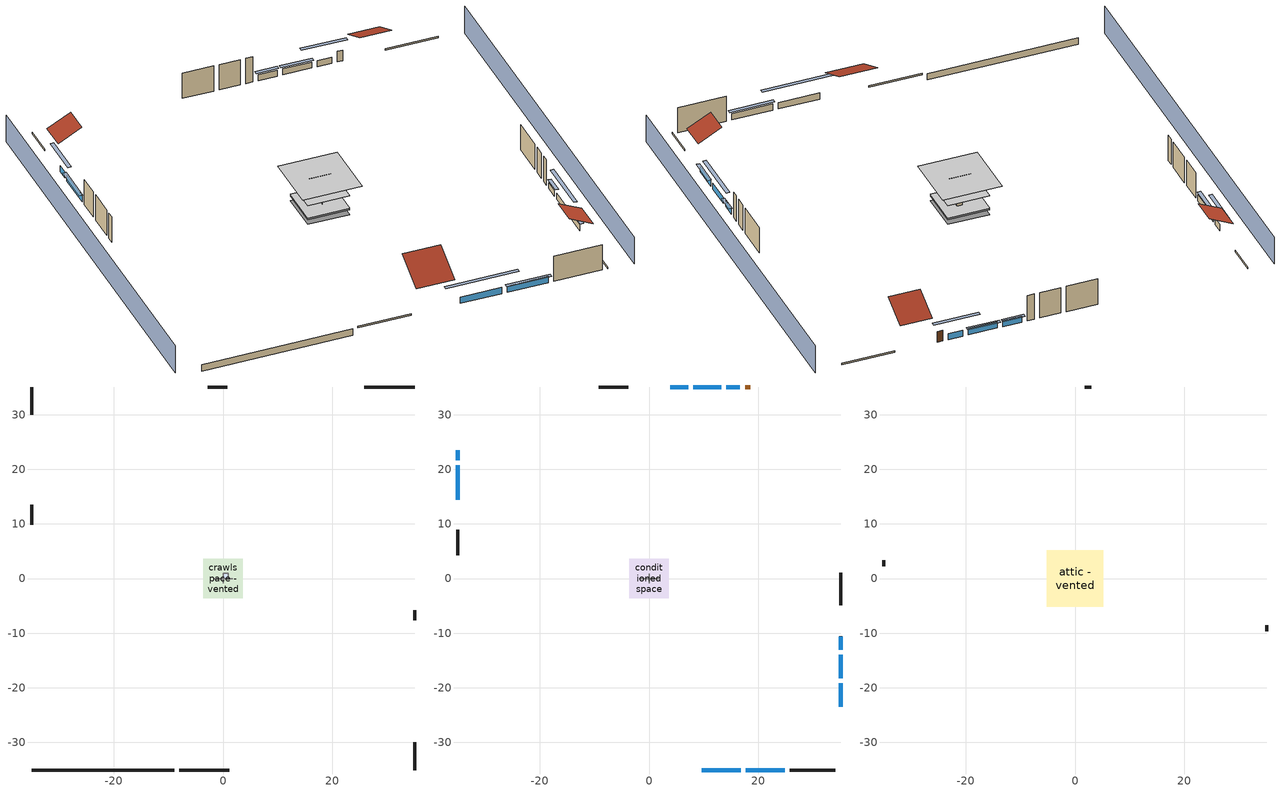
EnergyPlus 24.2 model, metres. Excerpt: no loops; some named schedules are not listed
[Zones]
crawlspace - vented
 floor foundation (Slab2 construction): -3.61,-3.61 -3.61,3.61 3.61,3.61 3.61,-3.61 z-0.91
 wall outside (RimJoist1 construction): -8.04,-35.06 1.14,-35.06 z0.3:0.61
 wall outside (RimJoist2 construction): -35.06,35.06 -35.06,29.97 z0.3:0.61
 wall outside (RimJoist3 construction): 35.06,35.06 25.88,35.06 z0.3:0.61
 wall outside (RimJoist4 construction): 35.06,-35.06 35.06,-29.97 z0.3:0.61
 wall foundation (FoundationWall1 construction): -35.06,-35.06 -8.97,-35.06 z-0.91:0.3
furnace airloop ret air zone
 floor adiabatic (AdiabaticConst): 0,0 0,1 1,1 1,0 z0
 wall adiabatic (AdiabaticConst): 0,1 0,0 1,0 1,1 0,1 z0:1
 ceiling adiabatic (AdiabaticConst): 1,0 1,1 0,1 0,0 z1
garage
 floor foundation (Slab1 construction): -3.66,-3.66 -3.66,3.66 3.66,3.66 3.66,-3.66 z0
 wall outside (Wall1 construction): -35.06,13.5 -35.06,9.84 z0.3:5.18
 wall outside (Wall12 construction): 35.06,-7.64 35.06,-5.81 z0.3:5.18
 wall outside (Wall2 construction): 0.82,35.06 -2.83,35.06 z0.3:5.18
 wall to conditioned space (Wall5 construction Reversed): -1.83,0 1.83,0 z0.3:5.18
 wall to conditioned space (Wall6 construction Reversed): 0,-0.91 0,0.91 z0.3:5.18
conditioned space
 floor to crawlspace - vented (Floor1 construction): -3.61,-3.61 -3.61,3.61 3.61,3.61 3.61,-3.61 z0.3
 floor to garage (Floor3 construction): -3.66,-3.66 -3.66,3.66 3.66,3.66 3.66,-3.66 z0.3
 floor adiabatic (AdiabaticFloorConstruction): -3.61,-3.61 -3.61,3.61 3.61,3.61 3.61,-3.61 z2.74
 wall outside (AdiabaticWallConstruction 1): 18.49,35.06 17.58,35.06 z0.3:2.34
 wall outside (AdiabaticWallConstruction): 9.63,-35.06 16.78,-35.06 / 17.71,-35.06 24.86,-35.06 z0.3:1.52; 35.06,-23.5 35.06,-19.21 / 13.19,35.06 8.12,35.06 / 35.06,-18.28 35.06,-13.99 z0.3:1.43; -35.06,23.5 -35.06,21.68 / -35.06,20.75 -35.06,14.43 z0.3:1.49; 16.65,35.06 14.12,35.06 / 7.19,35.06 3.91,35.06 / 35.06,-13.06 35.06,-10.62 z0.3:1.4
 wall outside (Wall3 construction): 25.79,-35.06 34.13,-35.06 z0.3:5.18
 wall outside (Wall4 construction): -35.06,8.91 -35.06,4.28 z0.3:5.18
 wall outside (Wall7 construction): -3.76,35.06 -9.16,35.06 z0.3:5.18
 wall outside (Wall8 construction): 35.06,-4.88 35.06,1.04 z0.3:5.18
 window (WindowConstruction): 9.63,-35.06 16.78,-35.06 z0.3:1.52
 window (WindowConstruction 9): 35.06,-23.5 35.06,-19.21 z0.3:1.43
 window (WindowConstruction 1): 17.71,-35.06 24.86,-35.06 z0.3:1.52
 window (WindowConstruction 2): -35.06,23.5 -35.06,21.68 z0.3:1.49
 window (WindowConstruction 3): -35.06,20.75 -35.06,14.43 z0.3:1.49
 window (WindowConstruction 4): 16.65,35.06 14.12,35.06 z0.3:1.4
 window (WindowConstruction 5): 13.19,35.06 8.12,35.06 z0.3:1.43
 window (WindowConstruction 6): 7.19,35.06 3.92,35.06 z0.3:1.4
 window (WindowConstruction 7): 35.06,-18.28 35.06,-13.99 z0.3:1.43
 window (WindowConstruction 8): 35.06,-13.06 35.06,-10.62 z0.3:1.4
 door (Door): 18.49,35.06 17.58,35.06 z0.3:2.34
 ceiling adiabatic (AdiabaticFloorConstruction): 3.61,-3.61 3.61,3.61 -3.61,3.61 -3.61,-3.61 z2.74
attic - vented
 floor to conditioned space (Floor2 construction Reversed): -5.14,-5.14 -5.14,5.14 5.14,5.14 5.14,-5.14 z5.18
 wall outside (Wall10 construction): 35.06,-9.69 35.06,-8.57 z0.3:5.18
 wall outside (Wall11 construction): 2.99,35.06 1.75,35.06 z0.3:5.18
 wall outside (Wall9 construction): -35.06,3.35 -35.06,2.22 z0.3:5.18
 roof outside (Roof1 construction): 8.71,-35.06,5.18 8.71,-29.12,8.15 2.07,-29.12,8.15 2.07,-35.06,5.18
 roof outside (Roof2 construction): -35.06,24.43,5.18 -30.93,24.43,7.24 -30.93,29.04,7.24 -35.06,29.04,5.18
 roof outside (Roof3 construction): 35.06,-24.43,5.18 30.93,-24.43,7.24 30.93,-29.04,7.24 35.06,-29.04,5.18
 roof outside (Roof4 construction): 19.42,35.06,5.18 19.42,30.11,7.66 24.95,30.11,7.66 24.95,35.06,5.18
shading: -39.63,35.06 -39.63,-35.06 / 39.63,-35.06 39.63,35.06 z0:5.18; 19.52,-35.06 6.89,-35.06 6.89,-35.67 19.52,-35.67 z4.27; 35.06,-18.9 35.06,-23.8 35.67,-23.8 35.67,-18.9 z1.74; 25.16,-35.06 17.41,-35.06 17.41,-35.67 25.16,-35.67 z1.83; -35.06,18.93 -35.06,26.24 -35.67,26.24 -35.67,18.93 z4.24; -35.06,14.12 -35.06,21.05 -35.67,21.05 -35.67,14.12 z1.8; 11.37,35.06 19.39,35.06 19.39,35.67 11.37,35.67 z4.15; 7.82,35.06 13.49,35.06 13.49,35.67 7.82,35.67 z1.74; 3.61,35.06 7.5,35.06 7.5,35.67 3.61,35.67 z1.71; 35.06,-11.24 35.06,-21.02 35.67,-21.02 35.67,-11.24 z4.18; 35.06,-10.31 35.06,-13.36 35.67,-13.36 35.67,-10.31 z1.71
[Building]
Building 1: Terrain=Suburbs
[Site:Location]
Portland Intl Arpt_OR: Latitude {deg}=45.59; Longitude {deg}=-122.6; Time Zone {hr}=-8; Elevation {m}=33; Keep Site Location Information=Yes
[Site:GroundTemperature:Shallow]
10.2558, 8.96328, 8.85977, 9.47314, 11.9355, 14.3863, 16.5111, 17.8571, 17.9714, 16.8767, 14.8061, 12.4304
[Site:WaterMainsTemperature]
Calculation Method=Schedule; Temperature Schedule=mains temperature schedule
[Material] Roughness=Rough; Thermal Absorptance=0.9
Name | Thickness {m} | Conductivity {W/m-K} | Density {kg/m3} | Specific Heat {J/kg-K} | Solar Absorptance | Visible Absorptance
asphalt or fiberglass shingles | 0.00635 | 0.162714 | 1121.4 | 1465.45 | 0.85 | 0.85
ceiling stud and cavity | 0.0889 | 1.05181 | 20.9862 | 1087.66 | 0.7 | 0.7
concrete 4.0 in. | 0.1016 | 1.803125 | 2242.8 | 837.4 | 0.7 | 0.7
concrete 8.0 in. | 0.2032 | 1.803125 | 2242.8 | 837.4 | 0.7 | 0.7
door material | 0.04445 | 0.0612267 | 512.64 | 1214.23 | 0.7 | 0.7
floor covering | 0.0127 | 0.0433444 | 54.468 | 1339.84 | 0.6 | 0.6
floor rigid ins; wall rigid ins | 0.512978 | 0.029427 | 32.04 | 1214.23 | 0.7 | 0.7
floor stud and cavity | 0.1397 | 0.923637 | 92.3553 | 1139.71 | 0.7 | 0.7
floor stud and cavity 1 | 0.1397 | 1.75129 | 37.0049 | 1207.88 | 0.7 | 0.7
furniture material conditioned space 1; furniture material garage 1 | 0.1524 | 0.115458 | 640.8 | 1214.23 | 0.6 | 0.6
gypsum board | 0.0127 | 0.160291 | 801 | 837.4 | 0.6 | 0.6
gypsum board 1 | 0.00254 | 0.160291 | 801 | 837.4 | 0.6 | 0.6
osb sheathing 0.5 in. | 0.0127 | 0.115458 | 512.64 | 1214.23 | 0.6 | 0.6
osb sheathing 0.5 in. 1; osb sheathing 0.5 in. 2; osb sheathing 0.5 in. 3 | 0.0127 | 0.115458 | 512.64 | 1214.23 | 0.7 | 0.7
osb sheathing 0.75 in. | 0.01905 | 0.115458 | 512.64 | 1214.23 | 0.7 | 0.7
rim joist stud and cavity | 0.0508 | 0.178688 | 50.32683 | 1063.81 | 0.6 | 0.6
roof rigid ins | 0.00281632 | 0.029427 | 32.04 | 1214.23 | 0.7 | 0.7
soil 0.5 in. | 0.0127 | 1.3848 | 1842.3 | 418.7 | 0.7 | 0.7
wall stud and cavity | 0.1397 | 0.727959 | 139.0536 | 1170.24 | 0.6 | 0.6
wall stud and cavity 1 | 0.1397 | 0.550994 | 139.0536 | 1170.24 | 0.7 | 0.7
wall stud and cavity 2 | 0.1397 | 0.335416 | 139.0536 | 1170.24 | 0.7 | 0.7
wall stud and cavity 3 | 0.0889 | 0.380278 | 52.3479 | 1209.89 | 0.7 | 0.7
wall stud and cavity 4 | 0.0889 | 0.391764 | 83.0341 | 1211.67 | 0.7 | 0.7
wood siding | 0.0254 | 0.102417 | 544.68 | 1172.36 | 0.85 | 0.85
wood siding 1; wood siding 2 | 0.0254 | 0.102417 | 544.68 | 1172.36 | 0.7 | 0.7
[Material:NoMass]
Adiabatic: Roughness=Rough; Thermal Resistance {m2-K/W}=176.1; Thermal Absorptance=0.9; Solar Absorptance=0.7; Visible Absorptance=0.7
[WindowMaterial:SimpleGlazingSystem]
WindowMaterial: U-Factor {W/m2-K}=4.76952; Solar Heat Gain Coefficient=0.63
[Construction]
AdiabaticConst: Adiabatic
AdiabaticFloorConstruction: floor stud and cavity 1, floor rigid ins, osb sheathing 0.75 in., floor covering
AdiabaticWallConstruction: wood siding 1, wall rigid ins, wall stud and cavity 3, gypsum board
AdiabaticWallConstruction 1: wood siding 2, wall rigid ins, wall stud and cavity 3, gypsum board
Door: door material
Floor1 construction; Floor3 construction: floor stud and cavity, osb sheathing 0.75 in., floor covering
Floor2 construction Reversed: gypsum board 1, ceiling stud and cavity
FoundationWall1 construction: concrete 8.0 in.
furniture construction conditioned space 1: furniture material conditioned space 1
furniture construction garage 1: furniture material garage 1
PartitionWallConstruction: gypsum board, wall stud and cavity 4, gypsum board
RimJoist1 construction; RimJoist2 construction; RimJoist3 construction; RimJoist4 construction: wood siding, rim joist stud and cavity
Roof1 construction; Roof2 construction; Roof3 construction; Roof4 construction: asphalt or fiberglass shingles, roof rigid ins, osb sheathing 0.5 in.
Slab1 construction: concrete 4.0 in.
Slab2 construction: soil 0.5 in.
Wall1 construction; Wall2 construction: wood siding, osb sheathing 0.5 in. 1, wall stud and cavity
Wall10 construction; Wall11 construction; Wall12 construction; Wall9 construction: wood siding, osb sheathing 0.5 in. 3, wall stud and cavity
Wall3 construction; Wall4 construction: wood siding, osb sheathing 0.5 in. 1, wall stud and cavity 1, gypsum board
Wall5 construction Reversed: gypsum board, wall stud and cavity 2, osb sheathing 0.5 in. 2
Wall6 construction Reversed: gypsum board, wall stud and cavity 2, osb sheathing 0.5 in. 3
Wall7 construction; Wall8 construction: wood siding, osb sheathing 0.5 in. 3, wall stud and cavity 1, gypsum board
WindowConstruction; WindowConstruction 1; WindowConstruction 2; WindowConstruction 3; WindowConstruction 4; WindowConstruction 5; WindowConstruction 6; WindowConstruction 7; WindowConstruction 8; WindowConstruction 9: WindowMaterial
[Zone] Multiplier=1
Name | Volume {m3} | Part of Total Floor Area
attic - vented | 80.9188 | Yes
conditioned space | 384.656 | Yes
crawlspace - vented | 63.543 | Yes
furnace airloop ret air zone | 1 | No
garage | 130.484 | Yes
[Space]
Name | Zone | Volume {m3} | Space Type
attic - vented 1 | attic - vented | 80.9188
conditioned space 1 | conditioned space | 384.656
crawlspace - vented 1 | crawlspace - vented | 63.543
furnace airloop ret air space | furnace airloop ret air zone |  | Plenum Space Type
garage 1 | garage | 130.484
[ZoneInfiltration:EffectiveLeakageArea] Schedule=Always On Discrete
Name | Zone or Space | Effective Air Leakage Area {cm2} | Stack Coefficient | Wind Coefficient
infil attic - vented 1 | attic - vented 1 | 3520.67 | 0.00015981 | 4.28029e-05
infil garage 1 | garage 1 | 407.755 | 0.000129147 | 4.64657e-05
[ZoneMixing] Schedule=Always On Continuous; Design Flow Rate Calculation Method=Flow/Zone; Design Flow Rate {m3/s}=0
Name | Zone or Space | Source Zone or Space
whole house fan mix | attic - vented | conditioned space
furnace airloop_0 ZoneMixDZToCond mix | conditioned space | crawlspace - vented
furnace airloop_0 ZoneMixCondToDZ mix | crawlspace - vented | conditioned space
[SurfaceProperty:IncidentSolarMultiplier] Incident Solar Multiplier=1; Incident Solar Multiplier Schedule=trans schedule winter=0.85 summer=0.7
Window1; Window10; Window2; Window3; Window4; Window5; Window6; Window7; Window8; Window9
[InternalMass]
Name | Construction | Zone or ZoneList | Space or SpaceList | Surface Area {m2}
furniture mass conditioned space 1 | furniture construction conditioned space 1 | conditioned space | conditioned space 1 | 63.09974
partition wall mass | PartitionWallConstruction | conditioned space | conditioned space 1 | 157.749
furniture mass garage 1 | furniture construction garage 1 | garage | garage 1 | 5.35122
[Lights] Design Level Calculation Method=LightingLevel; Return Air Fraction=0; Fraction Radiant=0.6; Fraction Visible=0.2; Fraction Replaceable=1
Name | Zone or ZoneList or Space or SpaceList | Schedule | Lighting Level {W}
interior lighting | conditioned space 1 | lighting_interior | 256.075
garage lighting | garage 1 | lighting_garage | 8.97744
[People]
occupants: Zone or ZoneList or Space or SpaceList=conditioned space 1; Number of People Schedule=occupants; Number of People Calculation Method=People; Number of People=3; Fraction Radiant=0.314171; Sensible Heat Fraction=0.56303; Activity Level Schedule=occupants activity schedule; Carbon Dioxide Generation Rate {m3/s-W}=0; Enable ASHRAE 55 Comfort Warnings=No; Mean Radiant Temperature Calculation Type=EnclosureAveraged
[ElectricEquipment] Design Level Calculation Method=EquipmentLevel
Name | Zone or ZoneList or Space or SpaceList | Schedule | Design Level {W} | Fraction Latent | Fraction Radiant | Fraction Lost
clothes dryer | conditioned space 1 | clothes_dryer | 606.67 | 0.015 | 0.081 | 0.85
clothes washer | conditioned space 1 | clothes_washer | 202.339 | 0.03 | 0.162 | 0.7
cooking range | conditioned space 1 | cooking_range | 1881.57 | 0.08 | 0.432 | 0.2
dishwasher | conditioned space 1 | dishwasher | 1372.47 | 0.3 | 0.18 | 0.4
fridge | conditioned space 1 | fridge schedule | 57.5342 | 0 | 0.6 | 0
mech vent bath fan 0 | conditioned space 1 | mech vent bath fan 0 schedule | 30 | 0 | 0 | 1
mech vent house fan | conditioned space 1 | mech vent house fan schedule | 0 | 0 | 0 | 1
mech vent house fan cfis | conditioned space 1 | mech vent house fan cfis schedule | 0 | 0 | 0 | 0
mech vent range fan 0 | conditioned space 1 | mech vent range fan 0 schedule | 30 | 0 | 0 | 1
misc plug loads | conditioned space 1 | plug_loads_other | 732.428 | 0.021 | 0.558 | 0.049
misc tv | conditioned space 1 | plug_loads_tv | 953.959 | 0 | 0.6 | 0
whole house fan | conditioned space 1 | Always On Discrete | 0 | 0 | 0 | 1
freezer | garage 1 | freezer schedule | 194.914 | 0 | 0.6 | 0
fridge 1 | garage 1 | fridge schedule 1 | 80.4475 | 0 | 0.6 | 0
[OtherEquipment] Design Level Calculation Method=EquipmentLevel
Name | Fuel Type | Zone or ZoneList or Space or SpaceList | Schedule | Design Level {W} | Fraction Latent | Fraction Radiant | Fraction Lost
clothes dryer 1 | NaturalGas | conditioned space 1 | clothes_dryer | 8059.71 | 0.015 | 0.081 | 0.85
cooking range 1 | Electricity | conditioned space 1 | cooking_range | 0 | 0.08 | 0.432 | 0.2
furnace airloop_0 SupCondToLv; furnace airloop_0 SupSensLkToCond; mech vent house fan sensible load; water heater sens | None | conditioned space 1 | Always On Discrete | 0 | 0 | 0 | 0
furnace airloop_0 SupLatLkToCond; mech vent house fan latent load; water heater lat | None | conditioned space 1 | Always On Discrete | 0 | 1 | 0 | 0
general water use latent | None | conditioned space 1 | general water use schedule | 62.594 | 1 | 0 | 0
general water use sensible | None | conditioned space 1 | general water use schedule | -61.6891 | 0 | 0.6 | 0
water heater energy adjustment1 | Electricity | conditioned space 1 | Always On Discrete | 0.01 | 0 | 0 | 1
furnace airloop_0 RetCondToDZ; furnace airloop_0 SupCondToDZ; furnace airloop_0 SupSensLkToDZ | None | crawlspace - vented 1 | Always On Discrete | 0 | 0 | 0 | 0
furnace airloop_0 SupLatLkToDZ | None | crawlspace - vented 1 | Always On Discrete | 0 | 1 | 0 | 0
furnace airloop_0 RetCondToRP; furnace airloop_0 RetSensLkToRP | None | furnace airloop ret air space | Always On Discrete | 0 | 0 | 0 | 0
furnace airloop_0 RetLatLkToRP | None | furnace airloop ret air space | Always On Discrete | 0 | 1 | 0 | 0
[ZoneInfiltration:DesignFlowRate] Schedule=Always On Discrete
Name | Zone or ZoneList or Space or SpaceList | Design Flow Rate Calculation Method | Design Flow Rate {m3/s} | Air Changes per Hour {1/hr} | Constant Term Coefficient | Temperature Term Coefficient | Velocity Term Coefficient | Velocity Squared Term Coefficient
infil flow; natural vent flow; whole house fan flow | conditioned space 1 | Flow/Zone | 0
crawlspace_vented 1 duct leakage imbalance infil flow | crawlspace - vented 1 | Flow/Zone | 0
infil crawlspace - vented 1 | crawlspace - vented 1 | AirChanges/Hour |  | 2.6013 | 1 | 0 | 0 | 0
[SurfaceProperty:ExposedFoundationPerimeter] Exposed Perimeter Calculation Method=TotalExposedPerimeter
Name | Total Exposed Perimeter {m}
Slab2 | 26.09088
Slab1 | 18.288
[SpaceList]
Plenum Space Type: furnace airloop ret air space
[AirLoopHVAC:ReturnPlenum]
Air Loop HVAC Return Plenum 1: Zone=furnace airloop ret air zone
[Foundation:Kiva] Wall Depth Below Slab {m}=0.2032
Name | Initial Indoor Air Temperature {C} | Wall Height Above Grade {m}
Foundation Kiva 1 | 13.4258 | 0.1016
Foundation Kiva 2 | 8.52769 | 0.3048
[Foundation:Kiva:Settings]
Soil Conductivity {W/m-K}=1.3848; Soil Density {kg/m3}=1842.3; Soil Specific Heat {J/kg-K}=418.7; Ground Solar Absorptivity=0.9; Ground Thermal Absorptivity=0.9; Ground Surface Roughness {m}=0.03; Far-Field Width {m}=40; Deep-Ground Boundary Condition=ZeroFlux; Deep-Ground Depth {m}=40; Minimum Cell Dimension {m}=0.2; Maximum Cell Growth Coefficient=3; Simulation Timestep=Timestep
[Exterior:Lights]
exterior lighting: Schedule=exterior lighting schedule; Design Level {W}=7.09205
[EnergyManagementSystem:Sensor]
Name | Output:Variable or Output:Meter Index Key | Output:Variable or Output:Meter
fridge_tin_s_1 | garage | Zone Mean Air Temperature
furnace_airloop_0_DZ_T_s | crawlspace - vented | Zone Air Temperature
furnace_airloop_0_DZ_W_s | crawlspace - vented | Zone Mean Air Humidity Ratio
[Schedule:Constant]
Name | Hourly Value
Always On Continuous; mech vent house fan schedule; mech vent house fan cfis schedule; Always On Discrete | 1
occupants activity schedule | 117.228
fridge schedule; fridge schedule 1 | 0
[Schedule:Week:Daily]
trans schedule winter=0.85 summer=0.7 Week Rule - Jan1-May26: trans schedule winter=0.85 summer=0.7 day, trans schedule winter=0.85 summer=0.7 day, trans schedule winter=0.85 summer=0.7 day, trans schedule winter=0.85 summer=0.7 day, trans schedule winter=0.85 summer=0.7 day, trans schedule winter=0.85 summer=0.7 day, trans schedule winter=0.85 summer=0.7 day, trans schedule winter=0.85 summer=0.7 default day, trans schedule winter=0.85 summer=0.7 default day, trans schedule winter=0.85 summer=0.7 default day, trans schedule winter=0.85 summer=0.7 default day, trans schedule winter=0.85 summer=0.7 default day
trans schedule winter=0.85 summer=0.7 Week Rule - May27-Jun2: trans schedule winter=0.85 summer=0.7 day, trans schedule winter=0.85 summer=0.7 day, trans schedule winter=0.85 summer=0.7 day, trans schedule winter=0.85 summer=0.7 day, trans schedule winter=0.85 summer=0.7 day, trans schedule winter=0.85 summer=0.7 day 1, trans schedule winter=0.85 summer=0.7 day 1, trans schedule winter=0.85 summer=0.7 default day, trans schedule winter=0.85 summer=0.7 default day, trans schedule winter=0.85 summer=0.7 default day, trans schedule winter=0.85 summer=0.7 default day, trans schedule winter=0.85 summer=0.7 default day
trans schedule winter=0.85 summer=0.7 Week Rule - Jun3-Sep29: trans schedule winter=0.85 summer=0.7 day 1, trans schedule winter=0.85 summer=0.7 day 1, trans schedule winter=0.85 summer=0.7 day 1, trans schedule winter=0.85 summer=0.7 day 1, trans schedule winter=0.85 summer=0.7 day 1, trans schedule winter=0.85 summer=0.7 day 1, trans schedule winter=0.85 summer=0.7 day 1, trans schedule winter=0.85 summer=0.7 default day, trans schedule winter=0.85 summer=0.7 default day, trans schedule winter=0.85 summer=0.7 default day, trans schedule winter=0.85 summer=0.7 default day, trans schedule winter=0.85 summer=0.7 default day
trans schedule winter=0.85 summer=0.7 Week Rule - Sep30-Oct6: trans schedule winter=0.85 summer=0.7 day 1, trans schedule winter=0.85 summer=0.7 day 2, trans schedule winter=0.85 summer=0.7 day 2, trans schedule winter=0.85 summer=0.7 day 2, trans schedule winter=0.85 summer=0.7 day 2, trans schedule winter=0.85 summer=0.7 day 2, trans schedule winter=0.85 summer=0.7 day 2, trans schedule winter=0.85 summer=0.7 default day, trans schedule winter=0.85 summer=0.7 default day, trans schedule winter=0.85 summer=0.7 default day, trans schedule winter=0.85 summer=0.7 default day, trans schedule winter=0.85 summer=0.7 default day
trans schedule winter=0.85 summer=0.7 Week Rule - Oct7-Dec31: trans schedule winter=0.85 summer=0.7 day 2, trans schedule winter=0.85 summer=0.7 day 2, trans schedule winter=0.85 summer=0.7 day 2, trans schedule winter=0.85 summer=0.7 day 2, trans schedule winter=0.85 summer=0.7 day 2, trans schedule winter=0.85 summer=0.7 day 2, trans schedule winter=0.85 summer=0.7 day 2, trans schedule winter=0.85 summer=0.7 default day, trans schedule winter=0.85 summer=0.7 default day, trans schedule winter=0.85 summer=0.7 default day, trans schedule winter=0.85 summer=0.7 default day, trans schedule winter=0.85 summer=0.7 default day
mech vent bath fan 0 schedule Week Rule - Jan1-Dec31: mech vent bath fan 0 schedule day, mech vent bath fan 0 schedule day, mech vent bath fan 0 schedule day, mech vent bath fan 0 schedule day, mech vent bath fan 0 schedule day, mech vent bath fan 0 schedule day, mech vent bath fan 0 schedule day, mech vent bath fan 0 schedule default day, mech vent bath fan 0 schedule default day, mech vent bath fan 0 schedule default day, mech vent bath fan 0 schedule default day, mech vent bath fan 0 schedule default day
mech vent range fan 0 schedule Week Rule - Jan1-Dec31: mech vent range fan 0 schedule day, mech vent range fan 0 schedule day, mech vent range fan 0 schedule day, mech vent range fan 0 schedule day, mech vent range fan 0 schedule day, mech vent range fan 0 schedule day, mech vent range fan 0 schedule day, mech vent range fan 0 schedule default day, mech vent range fan 0 schedule default day, mech vent range fan 0 schedule default day, mech vent range fan 0 schedule default day, mech vent range fan 0 schedule default day
general water use schedule Week Rule - Jan1-Dec31: general water use schedule day, general water use schedule day, general water use schedule day, general water use schedule day, general water use schedule day, general water use schedule day, general water use schedule day, general water use schedule default day, general water use schedule default day, general water use schedule default day, general water use schedule default day, general water use schedule default day
freezer schedule Week Rule - Jan1-Jan27: freezer schedule day, freezer schedule day, freezer schedule day, freezer schedule day, freezer schedule day, freezer schedule day, freezer schedule day, freezer schedule default day, freezer schedule default day, freezer schedule default day, freezer schedule default day, freezer schedule default day
freezer schedule Week Rule - Jan28-Feb3: freezer schedule day, freezer schedule day, freezer schedule day, freezer schedule day, freezer schedule day 1, freezer schedule day 1, freezer schedule day 1, freezer schedule default day, freezer schedule default day, freezer schedule default day, freezer schedule default day, freezer schedule default day
freezer schedule Week Rule - Feb4-Feb24: freezer schedule day 1, freezer schedule day 1, freezer schedule day 1, freezer schedule day 1, freezer schedule day 1, freezer schedule day 1, freezer schedule day 1, freezer schedule default day, freezer schedule default day, freezer schedule default day, freezer schedule default day, freezer schedule default day
freezer schedule Week Rule - Feb25-Mar3: freezer schedule day 1, freezer schedule day 1, freezer schedule day 1, freezer schedule day 1, freezer schedule day 2, freezer schedule day 2, freezer schedule day 2, freezer schedule default day, freezer schedule default day, freezer schedule default day, freezer schedule default day, freezer schedule default day
freezer schedule Week Rule - Mar4-May26: freezer schedule day 2, freezer schedule day 2, freezer schedule day 2, freezer schedule day 2, freezer schedule day 2, freezer schedule day 2, freezer schedule day 2, freezer schedule default day, freezer schedule default day, freezer schedule default day, freezer schedule default day, freezer schedule default day
freezer schedule Week Rule - May27-Jun2: freezer schedule day 2, freezer schedule day 2, freezer schedule day 2, freezer schedule day 2, freezer schedule day 2, freezer schedule day 3, freezer schedule day 3, freezer schedule default day, freezer schedule default day, freezer schedule default day, freezer schedule default day, freezer schedule default day
freezer schedule Week Rule - Jun3-Sep29: freezer schedule day 3, freezer schedule day 3, freezer schedule day 3, freezer schedule day 3, freezer schedule day 3, freezer schedule day 3, freezer schedule day 3, freezer schedule default day, freezer schedule default day, freezer schedule default day, freezer schedule default day, freezer schedule default day
freezer schedule Week Rule - Sep30-Oct6: freezer schedule day 3, freezer schedule day 4, freezer schedule day 4, freezer schedule day 4, freezer schedule day 4, freezer schedule day 4, freezer schedule day 4, freezer schedule default day, freezer schedule default day, freezer schedule default day, freezer schedule default day, freezer schedule default day
freezer schedule Week Rule - Oct7-Oct27: freezer schedule day 4, freezer schedule day 4, freezer schedule day 4, freezer schedule day 4, freezer schedule day 4, freezer schedule day 4, freezer schedule day 4, freezer schedule default day, freezer schedule default day, freezer schedule default day, freezer schedule default day, freezer schedule default day
freezer schedule Week Rule - Oct28-Nov3: freezer schedule day 4, freezer schedule day 4, freezer schedule day 4, freezer schedule day 4, freezer schedule day 5, freezer schedule day 5, freezer schedule day 5, freezer schedule default day, freezer schedule default day, freezer schedule default day, freezer schedule default day, freezer schedule default day
freezer schedule Week Rule - Nov4-Nov24: freezer schedule day 5, freezer schedule day 5, freezer schedule day 5, freezer schedule day 5, freezer schedule day 5, freezer schedule day 5, freezer schedule day 5, freezer schedule default day, freezer schedule default day, freezer schedule default day, freezer schedule default day, freezer schedule default day
freezer schedule Week Rule - Nov25-Dec1: freezer schedule day 5, freezer schedule day 5, freezer schedule day 5, freezer schedule day 5, freezer schedule day 5, freezer schedule day 5, freezer schedule day 6, freezer schedule default day, freezer schedule default day, freezer schedule default day, freezer schedule default day, freezer schedule default day
freezer schedule Week Rule - Dec2-Dec31: freezer schedule day 6, freezer schedule day 6, freezer schedule day 6, freezer schedule day 6, freezer schedule day 6, freezer schedule day 6, freezer schedule day 6, freezer schedule default day, freezer schedule default day, freezer schedule default day, freezer schedule default day, freezer schedule default day
exterior lighting schedule Week Rule - Jan1-Jan27: exterior lighting schedule day, exterior lighting schedule day, exterior lighting schedule day, exterior lighting schedule day, exterior lighting schedule day, exterior lighting schedule day, exterior lighting schedule day, exterior lighting schedule default day, exterior lighting schedule default day, exterior lighting schedule default day, exterior lighting schedule default day, exterior lighting schedule default day
exterior lighting schedule Week Rule - Jan28-Feb3: exterior lighting schedule day, exterior lighting schedule day, exterior lighting schedule day, exterior lighting schedule day, exterior lighting schedule day 1, exterior lighting schedule day 1, exterior lighting schedule day 1, exterior lighting schedule default day, exterior lighting schedule default day, exterior lighting schedule default day, exterior lighting schedule default day, exterior lighting schedule default day
exterior lighting schedule Week Rule - Feb4-Feb24: exterior lighting schedule day 1, exterior lighting schedule day 1, exterior lighting schedule day 1, exterior lighting schedule day 1, exterior lighting schedule day 1, exterior lighting schedule day 1, exterior lighting schedule day 1, exterior lighting schedule default day, exterior lighting schedule default day, exterior lighting schedule default day, exterior lighting schedule default day, exterior lighting schedule default day
exterior lighting schedule Week Rule - Feb25-Mar3: exterior lighting schedule day 1, exterior lighting schedule day 1, exterior lighting schedule day 1, exterior lighting schedule day 1, exterior lighting schedule day 2, exterior lighting schedule day 2, exterior lighting schedule day 2, exterior lighting schedule default day, exterior lighting schedule default day, exterior lighting schedule default day, exterior lighting schedule default day, exterior lighting schedule default day
exterior lighting schedule Week Rule - Mar4-Mar31: exterior lighting schedule day 2, exterior lighting schedule day 2, exterior lighting schedule day 2, exterior lighting schedule day 2, exterior lighting schedule day 2, exterior lighting schedule day 2, exterior lighting schedule day 2, exterior lighting schedule default day, exterior lighting schedule default day, exterior lighting schedule default day, exterior lighting schedule default day, exterior lighting schedule default day
exterior lighting schedule Week Rule - Apr1-Apr28: exterior lighting schedule day 3, exterior lighting schedule day 3, exterior lighting schedule day 3, exterior lighting schedule day 3, exterior lighting schedule day 3, exterior lighting schedule day 3, exterior lighting schedule day 3, exterior lighting schedule default day, exterior lighting schedule default day, exterior lighting schedule default day, exterior lighting schedule default day, exterior lighting schedule default day
exterior lighting schedule Week Rule - Apr29-May5: exterior lighting schedule day 3, exterior lighting schedule day 3, exterior lighting schedule day 4, exterior lighting schedule day 4, exterior lighting schedule day 4, exterior lighting schedule day 4, exterior lighting schedule day 4, exterior lighting schedule default day, exterior lighting schedule default day, exterior lighting schedule default day, exterior lighting schedule default day, exterior lighting schedule default day
exterior lighting schedule Week Rule - May6-May26: exterior lighting schedule day 4, exterior lighting schedule day 4, exterior lighting schedule day 4, exterior lighting schedule day 4, exterior lighting schedule day 4, exterior lighting schedule day 4, exterior lighting schedule day 4, exterior lighting schedule default day, exterior lighting schedule default day, exterior lighting schedule default day, exterior lighting schedule default day, exterior lighting schedule default day
exterior lighting schedule Week Rule - May27-Jun2: exterior lighting schedule day 4, exterior lighting schedule day 4, exterior lighting schedule day 4, exterior lighting schedule day 4, exterior lighting schedule day 4, exterior lighting schedule day 5, exterior lighting schedule day 5, exterior lighting schedule default day, exterior lighting schedule default day, exterior lighting schedule default day, exterior lighting schedule default day, exterior lighting schedule default day
exterior lighting schedule Week Rule - Jun3-Jun30: exterior lighting schedule day 5, exterior lighting schedule day 5, exterior lighting schedule day 5, exterior lighting schedule day 5, exterior lighting schedule day 5, exterior lighting schedule day 5, exterior lighting schedule day 5, exterior lighting schedule default day, exterior lighting schedule default day, exterior lighting schedule default day, exterior lighting schedule default day, exterior lighting schedule default day
exterior lighting schedule Week Rule - Jul1-Jul28: exterior lighting schedule day 6, exterior lighting schedule day 6, exterior lighting schedule day 6, exterior lighting schedule day 6, exterior lighting schedule day 6, exterior lighting schedule day 6, exterior lighting schedule day 6, exterior lighting schedule default day, exterior lighting schedule default day, exterior lighting schedule default day, exterior lighting schedule default day, exterior lighting schedule default day
exterior lighting schedule Week Rule - Jul29-Aug4: exterior lighting schedule day 6, exterior lighting schedule day 6, exterior lighting schedule day 6, exterior lighting schedule day 7, exterior lighting schedule day 7, exterior lighting schedule day 7, exterior lighting schedule day 7, exterior lighting schedule default day, exterior lighting schedule default day, exterior lighting schedule default day, exterior lighting schedule default day, exterior lighting schedule default day
[Schedule:Year]
trans schedule winter=0.85 summer=0.7: trans schedule winter=0.85 summer=0.7 Week Rule - Jan1-May26, 1, 1, 5, 26, trans schedule winter=0.85 summer=0.7 Week Rule - May27-Jun2, 5, 27, 6, 2, trans schedule winter=0.85 summer=0.7 Week Rule - Jun3-Sep29, 6, 3, 9, 29, trans schedule winter=0.85 summer=0.7 Week Rule - Sep30-Oct6, 9, 30, 10, 6, trans schedule winter=0.85 summer=0.7 Week Rule - Oct7-Dec31, 10, 7, 12, 31
mech vent bath fan 0 schedule: mech vent bath fan 0 schedule Week Rule - Jan1-Dec31, 1, 1, 12, 31
mech vent range fan 0 schedule: mech vent range fan 0 schedule Week Rule - Jan1-Dec31, 1, 1, 12, 31
general water use schedule: general water use schedule Week Rule - Jan1-Dec31, 1, 1, 12, 31
freezer schedule: freezer schedule Week Rule - Jan1-Jan27, 1, 1, 1, 27, freezer schedule Week Rule - Jan28-Feb3, 1, 28, 2, 3, freezer schedule Week Rule - Feb4-Feb24, 2, 4, 2, 24, freezer schedule Week Rule - Feb25-Mar3, 2, 25, 3, 3, freezer schedule Week Rule - Mar4-May26, 3, 4, 5, 26, freezer schedule Week Rule - May27-Jun2, 5, 27, 6, 2, freezer schedule Week Rule - Jun3-Sep29, 6, 3, 9, 29, freezer schedule Week Rule - Sep30-Oct6, 9, 30, 10, 6, freezer schedule Week Rule - Oct7-Oct27, 10, 7, 10, 27, freezer schedule Week Rule - Oct28-Nov3, 10, 28, 11, 3, freezer schedule Week Rule - Nov4-Nov24, 11, 4, 11, 24, freezer schedule Week Rule - Nov25-Dec1, 11, 25, 12, 1, freezer schedule Week Rule - Dec2-Dec31, 12, 2, 12, 31
exterior lighting schedule: exterior lighting schedule Week Rule - Jan1-Jan27, 1, 1, 1, 27, exterior lighting schedule Week Rule - Jan28-Feb3, 1, 28, 2, 3, exterior lighting schedule Week Rule - Feb4-Feb24, 2, 4, 2, 24, exterior lighting schedule Week Rule - Feb25-Mar3, 2, 25, 3, 3, exterior lighting schedule Week Rule - Mar4-Mar31, 3, 4, 3, 31, exterior lighting schedule Week Rule - Apr1-Apr28, 4, 1, 4, 28, exterior lighting schedule Week Rule - Apr29-May5, 4, 29, 5, 5, exterior lighting schedule Week Rule - May6-May26, 5, 6, 5, 26, exterior lighting schedule Week Rule - May27-Jun2, 5, 27, 6, 2, exterior lighting schedule Week Rule - Jun3-Jun30, 6, 3, 6, 30, exterior lighting schedule Week Rule - Jul1-Jul28, 7, 1, 7, 28, exterior lighting schedule Week Rule - Jul29-Aug4, 7, 29, 8, 4, exterior lighting schedule Week Rule - Aug5-Aug25, 8, 5, 8, 25, exterior lighting schedule Week Rule - Aug26-Sep1, 8, 26, 9, 1, exterior lighting schedule Week Rule - Sep2-Sep29, 9, 2, 9, 29, exterior lighting schedule Week Rule - Sep30-Oct6, 9, 30, 10, 6, exterior lighting schedule Week Rule - Oct7-Oct27, 10, 7, 10, 27, exterior lighting schedule Week Rule - Oct28-Nov3, 10, 28, 11, 3, exterior lighting schedule Week Rule - Nov4-Nov24, 11, 4, 11, 24, exterior lighting schedule Week Rule - Nov25-Dec1, 11, 25, 12, 1, exterior lighting schedule Week Rule - Dec2-Dec31, 12, 2, 12, 31
[Schedule:File] File=in.schedules.csv; Rows to Skip at Top=1; Number of Hours of Data=8760; Column Separator=Comma; Interpolate to Timestep=Yes; Minutes per Item=15; Adjust Schedule for Daylight Savings=Yes
Name | Column Number
lighting_interior | 4
occupants | 1
clothes_dryer | 10
clothes_washer | 9
cooking_range | 11
dishwasher | 7
plug_loads_other | 2
plug_loads_tv | 3
lighting_garage | 5
[Schedule:Compact]
mains temperature schedule: Through: 01/01, For: AllDays, Until: 24:00, 13.0633, Through: 01/02, For: AllDays, Until: 24:00, 13.0189, Through: 01/03, For: AllDays, Until: 24:00, 12.975, Through: 01/04, For: AllDays, Until: 24:00, 12.9328, Through: 01/05, For: AllDays, Until: 24:00, 12.8917, Through: 01/06, For: AllDays, Until: 24:00, 12.8517, Through: 01/07, For: AllDays, Until: 24:00, 12.8122, Through: 01/08, For: AllDays, Until: 24:00, 12.7744, Through: 01/09, For: AllDays, Until: 24:00, 12.7378, Through: 01/10, For: AllDays, Until: 24:00, 12.7017, Through: 01/11, For: AllDays, Until: 24:00, 12.6672, Through: 01/12, For: AllDays, Until: 24:00, 12.6339, Through: 01/13, For: AllDays, Until: 24:00, 12.6017, Through: 01/14, For: AllDays, Until: 24:00, 12.5706, Through: 01/15, For: AllDays, Until: 24:00, 12.5411, Through: 01/16, For: AllDays, Until: 24:00, 12.5122, Through: 01/17, For: AllDays, Until: 24:00, 12.485, Through: 01/18, For: AllDays, Until: 24:00, 12.4583, Through: 01/19, For: AllDays, Until: 24:00, 12.4333, Through: 01/20, For: AllDays, Until: 24:00, 12.41, Through: 01/21, For: AllDays, Until: 24:00, 12.3872, Through: 01/22, For: AllDays, Until: 24:00, 12.3661, Through: 01/23, For: AllDays, Until: 24:00, 12.3456, Through: 01/24, For: AllDays, Until: 24:00, 12.3272, Through: 01/25, For: AllDays, Until: 24:00, 12.3094, Through: 01/26, For: AllDays, Until: 24:00, 12.2933, Through: 01/27, For: AllDays, Until: 24:00, 12.2783, Through: 01/28, For: AllDays, Until: 24:00, 12.2644, Through: 01/29, For: AllDays, Until: 24:00, 12.2517, Through: 01/30, For: AllDays, Until: 24:00, 12.2406, Through: 01/31, For: AllDays, Until: 24:00, 12.2306, Through: 02/01, For: AllDays, Until: 24:00, 12.2222, Through: 02/02, For: AllDays, Until: 24:00, 12.215, Through: 02/03, For: AllDays, Until: 24:00, 12.2089, Through: 02/04, For: AllDays, Until: 24:00, 12.2039, Through: 02/05, For: AllDays, Until: 24:00, 12.2006, Through: 02/06, For: AllDays, Until: 24:00, 12.1983, Through: 02/07, For: AllDays, Until: 24:00, 12.1978, Through: 02/08, For: AllDays, Until: 24:00, 12.1978, Through: 02/09, For: AllDays, Until: 24:00, 12.2, Through: 02/10, For: AllDays, Until: 24:00, 12.2028, Through: 02/11, For: AllDays, Until: 24:00, 12.2072, Through: 02/12, For: AllDays, Until: 24:00, 12.2128, Through: 02/13, For: AllDays, Until: 24:00, 12.2194, Through: 02/14, For: AllDays, Until: 24:00, 12.2278, Through: 02/15, For: AllDays, Until: 24:00, 12.2372, Through: 02/16, For: AllDays, Until: 24:00, 12.2483, Through: 02/17, For: AllDays, Until: 24:00, 12.26, Through: 02/18, For: AllDays, Until: 24:00, 12.2733, Through: 02/19, For: AllDays, Until: 24:00, 12.2883, Through: 02/20, For: AllDays, Until: 24:00, 12.3039, Through: 02/21, For: AllDays, Until: 24:00, 12.3211, Through: 02/22, For: AllDays, Until: 24:00, 12.3394, Through: 02/23, For: AllDays, Until: 24:00, 12.3594, Through: 02/24, For: AllDays, Until: 24:00, 12.38, Through: 02/25, For: AllDays, Until: 24:00, 12.4022, Through: 02/26, For: AllDays, Until: 24:00, 12.4256, Through: 02/27, For: AllDays, Until: 24:00, 12.4506, Through: 02/28, For: AllDays, Until: 24:00, 12.4761, Through: 03/01, For: AllDays, Until: 24:00, 12.5033, Through: 03/02, For: AllDays, Until: 24:00, 12.5317, Through: 03/03, For: AllDays, Until: 24:00, 12.5611, Through: 03/04, For: AllDays, Until: 24:00, 12.5917, Through: 03/05, For: AllDays, Until: 24:00, 12.6233, Through: 03/06, For: AllDays, Until: 24:00, 12.6567, Through: 03/07, For: AllDays, Until: 24:00, 12.6906, Through: 03/08, For: AllDays, Until: 24:00, 12.7261, Through: 03/09, For: AllDays, Until: 24:00, 12.7628, Through: 03/10, For: AllDays, Until: 24:00, 12.8, Through: 03/11, For: AllDays, Until: 24:00, 12.8389, Through: 03/12, For: AllDays, Until: 24:00, 12.8789, Through: 03/13, For: AllDays, Until: 24:00, 12.9194, Through: 03/14, For: AllDays, Until: 24:00, 12.9617, Through: 03/15, For: AllDays, Until: 24:00, 13.0044, Through: 03/16, For: AllDays, Until: 24:00, 13.0489, Through: 03/17, For: AllDays, Until: 24:00, 13.0939, Through: 03/18, For: AllDays, Until: 24:00, 13.14, Through: 03/19, For: AllDays, Until: 24:00, 13.1872, Through: 03/20, For: AllDays, Until: 24:00, 13.2356, Through: 03/21, For: AllDays, Until: 24:00, 13.285, Through: 03/22, For: AllDays, Until: 24:00, 13.335, Through: 03/23, For: AllDays, Until: 24:00, 13.3861, Through: 03/24, For: AllDays, Until: 24:00, 13.4383, Through: 03/25, For: AllDays, Until: 24:00, 13.4911, Through: 03/26, For: AllDays, Until: 24:00, 13.545, Through: 03/27, For: AllDays, Until: 24:00, 13.6, Through: 03/28, For: AllDays, Until: 24:00, 13.6556, Through: 03/29, For: AllDays, Until: 24:00, 13.7122, Through: 03/30, For: AllDays, Until: 24:00, 13.77, Through: 03/31, For: AllDays, Until: 24:00, 13.8283, Through: 04/01, For: AllDays, Until: 24:00, 13.8872, Through: 04/02, For: AllDays, Until: 24:00, 13.9472, Through: 04/03, For: AllDays, Until: 24:00, 14.0078, Through: 04/04, For: AllDays, Until: 24:00, 14.0689, Through: 04/05, For: AllDays, Until: 24:00, 14.1311, Through: 04/06, For: AllDays, Until: 24:00, 14.1944, Through: 04/07, For: AllDays, Until: 24:00, 14.2578, Through: 04/08, For: AllDays, Until: 24:00, 14.3222, Through: 04/09, For: AllDays, Until: 24:00, 14.3872, Through: 04/10, For: AllDays, Until: 24:00, 14.4528, Through: 04/11, For: AllDays, Until: 24:00, 14.5189, Through: 04/12, For: AllDays, Until: 24:00, 14.5856, Through: 04/13, For: AllDays, Until: 24:00, 14.6533, Through: 04/14, For: AllDays, Until: 24:00, 14.7211, Through: 04/15, For: AllDays, Until: 24:00, 14.7894, Through: 04/16, For: AllDays, Until: 24:00, 14.8589, Through: 04/17, For: AllDays, Until: 24:00, 14.9283, Through: 04/18, For: AllDays, Until: 24:00, 14.9983, Through: 04/19, For: AllDays, Until: 24:00, 15.0689, Through: 04/20, For: AllDays, Until: 24:00, 15.14, Through: 04/21, For: AllDays, Until: 24:00, 15.2111, Through: 04/22, For: AllDays, Until: 24:00, 15.2833, Through: 04/23, For: AllDays, Until: 24:00, 15.3556, Through: 04/24, For: AllDays, Until: 24:00, 15.4278, Through: 04/25, For: AllDays, Until: 24:00, 15.5006, Through: 04/26, For: AllDays, Until: 24:00, 15.5739, Through: 04/27, For: AllDays, Until: 24:00, 15.6478, Through: 04/28, For: AllDays, Until: 24:00, 15.7211, Through: 04/29, For: AllDays, Until: 24:00, 15.7956, Through: 04/30, For: AllDays, Until: 24:00, 15.8694, Through: 05/01, For: AllDays, Until: 24:00, 15.9439, Through: 05/02, For: AllDays, Until: 24:00, 16.0189, Through: 05/03, For: AllDays, Until: 24:00, 16.0939, Through: 05/04, For: AllDays, Until: 24:00, 16.1689, Through: 05/05, For: AllDays, Until: 24:00, 16.2439, Through: 05/06, For: AllDays, Until: 24:00, 16.3189, Through: 05/07, For: AllDays, Until: 24:00, 16.3944, Through: 05/08, For: AllDays, Until: 24:00, 16.4694, Through: 05/09, For: AllDays, Until: 24:00, 16.545, Through: 05/10, For: AllDays, Until: 24:00, 16.6206, Through: 05/11, For: AllDays, Until: 24:00, 16.6956, Through: 05/12, For: AllDays, Until: 24:00, 16.7711, Through: 05/13, For: AllDays, Until: 24:00, 16.8461, Through: 05/14, For: AllDays, Until: 24:00, 16.9217, Through: 05/15, For: AllDays, Until: 24:00, 16.9967, Through: 05/16, For: AllDays, Until: 24:00, 17.0717, Through: 05/17, For: AllDays, Until: 24:00, 17.1467, Through: 05/18, For: AllDays, Until: 24:00, 17.2211, Through: 05/19, For: AllDays, Until: 24:00, 17.2956, Through: 05/20, For: AllDays, Until: 24:00, 17.37, Through: 05/21, For: AllDays, Until: 24:00, 17.4439, Through: 05/22, For: AllDays, Until: 24:00, 17.5178, Through: 05/23, For: AllDays, Until: 24:00, 17.5911, Through: 05/24, For: AllDays, Until: 24:00, 17.6644, Through: 05/25, For: AllDays, Until: 24:00, 17.7372, Through: 05/26, For: AllDays, Until: 24:00, 17.8094, Through: 05/27, For: AllDays, Until: 24:00, 17.8817, Through: 05/28, For: AllDays, Until: 24:00, 17.9533, Through: 05/29, For: AllDays, Until: 24:00, 18.025, Through: 05/30, For: AllDays, Until: 24:00, 18.0961, Through: 05/31, For: AllDays, Until: 24:00, 18.1661, Through: 06/01, For: AllDays, Until: 24:00, 18.2361, Through: 06/02, For: AllDays, Until: 24:00, 18.3061, Through: 06/03, For: AllDays, Until: 24:00, 18.375, Through: 06/04, For: AllDays, Until: 24:00, 18.4433, Through: 06/05, For: AllDays, Until: 24:00, 18.5111, Through: 06/06, For: AllDays, Until: 24:00, 18.5789, Through: 06/07, For: AllDays, Until: 24:00, 18.6456, Through: 06/08, For: AllDays, Until: 24:00, 18.7117, Through: 06/09, For: AllDays, Until: 24:00, 18.7772, Through: 06/10, For: AllDays, Until: 24:00, 18.8417, Through: 06/11, For: AllDays, Until: 24:00, 18.9061, Through: 06/12, For: AllDays, Until: 24:00, 18.9694, Through: 06/13, For: AllDays, Until: 24:00, 19.0322, Through: 06/14, For: AllDays, Until: 24:00, 19.0944, Through: 06/15, For: AllDays, Until: 24:00, 19.1556, Through: 06/16, For: AllDays, Until: 24:00, 19.2167, Through: 06/17, For: AllDays, Until: 24:00, 19.2761, Through: 06/18, For: AllDays, Until: 24:00, 19.335, Through: 06/19, For: AllDays, Until: 24:00, 19.3933, Through: 06/20, For: AllDays, Until: 24:00, 19.4506, Through: 06/21, For: AllDays, Until: 24:00, 19.5072, Through: 06/22, For: AllDays, Until: 24:00, 19.5628, Through: 06/23, For: AllDays, Until: 24:00, 19.6172, Through: 06/24, For: AllDays, Until: 24:00, 19.6711, Through: 06/25, For: AllDays, Until: 24:00, 19.7244, Through: 06/26, For: AllDays, Until: 24:00, 19.7761, Through: 06/27, For: AllDays, Until: 24:00, 19.8272, Through: 06/28, For: AllDays, Until: 24:00, 19.8772, Through: 06/29, For: AllDays, Until: 24:00, 19.9267, Through: 06/30, For: AllDays, Until: 24:00, 19.9744, Through: 07/01, For: AllDays, Until: 24:00, 20.0217, Through: 07/02, For: AllDays, Until: 24:00, 20.0678, Through: 07/03, For: AllDays, Until: 24:00, 20.1128, Through: 07/04, For: AllDays, Until: 24:00, 20.1567, Through: 07/05, For: AllDays, Until: 24:00, 20.1994, Through: 07/06, For: AllDays, Until: 24:00, 20.2417, Through: 07/07, For: AllDays, Until: 24:00, 20.2822, Through: 07/08, For: AllDays, Until: 24:00, 20.3222, Through: 07/09, For: AllDays, Until: 24:00, 20.3606, Through: 07/10, For: AllDays, Until: 24:00, 20.3978, Through: 07/11, For: AllDays, Until: 24:00, 20.4344, Through: 07/12, For: AllDays, Until: 24:00, 20.4694, Through: 07/13, For: AllDays, Until: 24:00, 20.5033, Through: 07/14, For: AllDays, Until: 24:00, 20.5367, Through: 07/15, For: AllDays, Until: 24:00, 20.5683, Through: 07/16, For: AllDays, Until: 24:00, 20.5983, Through: 07/17, For: AllDays, Until: 24:00, 20.6278, Through: 07/18, For: AllDays, Until: 24:00, 20.6561, Through: 07/19, For: AllDays, Until: 24:00, 20.6828, Through: 07/20, For: AllDays, Until: 24:00, 20.7089, Through: 07/21, For: AllDays, Until: 24:00, 20.7333, Through: 07/22, For: AllDays, Until: 24:00, 20.7561, Through: 07/23, For: AllDays, Until: 24:00, 20.7783, Through: 07/24, For: AllDays, Until: 24:00, 20.7989, Through: 07/25, For: AllDays, Until: 24:00, 20.8189, Through: 07/26, For: AllDays, Until: 24:00, 20.8367, Through: 07/27, For: AllDays, Until: 24:00, 20.8539, Through: 07/28, For: AllDays, Until: 24:00, 20.8694, Through: 07/29, For: AllDays, Until: 24:00, 20.8839, Through: 07/30, For: AllDays, Until: 24:00, 20.8972, Through: 07/31, For: AllDays, Until: 24:00, 20.9094, Through: 08/01, For: AllDays, Until: 24:00, 20.92, Through: 08/02, For: AllDays, Until: 24:00, 20.9289, Through: 08/03, For: AllDays, Until: 24:00, 20.9372, Through: 08/04, For: AllDays, Until: 24:00, 20.9439, Through: 08/05, For: AllDays, Until: 24:00, 20.9494, Through: 08/06, For: AllDays, Until: 24:00, 20.9533, Through: 08/07, For: AllDays, Until: 24:00, 20.9567, Through: 08/08, For: AllDays, Until: 24:00, 20.9578, Through: 08/09, For: AllDays, Until: 24:00, 20.9583, Through: 08/10, For: AllDays, Until: 24:00, 20.9572, Through: 08/11, For: AllDays, Until: 24:00, 20.955, Through: 08/12, For: AllDays, Until: 24:00, 20.9511, Through: 08/13, For: AllDays, Until: 24:00, 20.9467, Through: 08/14, For: AllDays, Until: 24:00, 20.94, Through: 08/15, For: AllDays, Until: 24:00, 20.9328, Through: 08/16, For: AllDays, Until: 24:00, 20.9239, Through: 08/17, For: AllDays, Until: 24:00, 20.9139, Through: 08/18, For: AllDays, Until: 24:00, 20.9028, Through: 08/19, For: AllDays, Until: 24:00, 20.89, Through: 08/20, For: AllDays, Until: 24:00, 20.8761, Through: 08/21, For: AllDays, Until: 24:00, 20.8611, Through: 08/22, For: AllDays, Until: 24:00, 20.8444, Through: 08/23, For: AllDays, Until: 24:00, 20.8267, Through: 08/24, For: AllDays, Until: 24:00, 20.8078, Through: 08/25, For: AllDays, Until: 24:00, 20.7872, Through: 08/26, For: AllDays, Until: 24:00, 20.7661, Through: 08/27, For: AllDays, Until: 24:00, 20.7433, Through: 08/28, For: AllDays, Until: 24:00, 20.7194, Through: 08/29, For: AllDays, Until: 24:00, 20.6944, Through: 08/30, For: AllDays, Until: 24:00, 20.6678, Through: 08/31, For: AllDays, Until: 24:00, 20.64, Through: 09/01, For: AllDays, Until: 24:00, 20.6111, Through: 09/02, For: AllDays, Until: 24:00, 20.5811, Through: 09/03, For: AllDays, Until: 24:00, 20.55, Through: 09/04, For: AllDays, Until: 24:00, 20.5178, Through: 09/05, For: AllDays, Until: 24:00, 20.4844, Through: 09/06, For: AllDays, Until: 24:00, 20.4494, Through: 09/07, For: AllDays, Until: 24:00, 20.4139, Through: 09/08, For: AllDays, Until: 24:00, 20.3767, Through: 09/09, For: AllDays, Until: 24:00, 20.3389, Through: 09/10, For: AllDays, Until: 24:00, 20.2994, Through: 09/11, For: AllDays, Until: 24:00, 20.2594, Through: 09/12, For: AllDays, Until: 24:00, 20.2178, Through: 09/13, For: AllDays, Until: 24:00, 20.1756, Through: 09/14, For: AllDays, Until: 24:00, 20.1317, Through: 09/15, For: AllDays, Until: 24:00, 20.0872, Through: 09/16, For: AllDays, Until: 24:00, 20.0417, Through: 09/17, For: AllDays, Until: 24:00, 19.995, Through: 09/18, For: AllDays, Until: 24:00, 19.9472, Through: 09/19, For: AllDays, Until: 24:00, 19.8983, Through: 09/20, For: AllDays, Until: 24:00, 19.8489, Through: 09/21, For: AllDays, Until: 24:00, 19.7983, Through: 09/22, For: AllDays, Until: 24:00, 19.7467, Through: 09/23, For: AllDays, Until: 24:00, 19.6944, Through: 09/24, For: AllDays, Until: 24:00, 19.6406, Through: 09/25, For: AllDays, Until: 24:00, 19.5867, Through: 09/26, For: AllDays, Until: 24:00, 19.5311, Through: 09/27, For: AllDays, Until: 24:00, 19.475, Through: 09/28, For: AllDays, Until: 24:00, 19.4183, Through: 09/29, For: AllDays, Until: 24:00, 19.3606, Through: 09/30, For: AllDays, Until: 24:00, 19.3017, Through: 10/01, For: AllDays, Until: 24:00, 19.2422, Through: 10/02, For: AllDays, Until: 24:00, 19.1822, Through: 10/03, For: AllDays, Until: 24:00, 19.1211, Through: 10/04, For: AllDays, Until: 24:00, 19.0594, Through: 10/05, For: AllDays, Until: 24:00, 18.9967, Through: 10/06, For: AllDays, Until: 24:00, 18.9333, Through: 10/07, For: AllDays, Until: 24:00, 18.8694, Through: 10/08, For: AllDays, Until: 24:00, 18.805, Through: 10/09, For: AllDays, Until: 24:00, 18.74, Through: 10/10, For: AllDays, Until: 24:00, 18.6739, Through: 10/11, For: AllDays, Until: 24:00, 18.6072, Through: 10/12, For: AllDays, Until: 24:00, 18.5406, Through: 10/13, For: AllDays, Until: 24:00, 18.4728, Through: 10/14, For: AllDays, Until: 24:00, 18.4044, Through: 10/15, For: AllDays, Until: 24:00, 18.3356, Through: 10/16, For: AllDays, Until: 24:00, 18.2661, Through: 10/17, For: AllDays, Until: 24:00, 18.1967, Through: 10/18, For: AllDays, Until: 24:00, 18.1261, Through: 10/19, For: AllDays, Until: 24:00, 18.0556, Through: 10/20, For: AllDays, Until: 24:00, 17.9844, Through: 10/21, For: AllDays, Until: 24:00, 17.9128, Through: 10/22, For: AllDays, Until: 24:00, 17.8406, Through: 10/23, For: AllDays, Until: 24:00, 17.7683, Through: 10/24, For: AllDays, Until: 24:00, 17.6956, Through: 10/25, For: AllDays, Until: 24:00, 17.6228, Through: 10/26, For: AllDays, Until: 24:00, 17.5494, Through: 10/27, For: AllDays, Until: 24:00, 17.4756, Through: 10/28, For: AllDays, Until: 24:00, 17.4017, Through: 10/29, For: AllDays, Until: 24:00, 17.3278, Through: 10/30, For: AllDays, Until: 24:00, 17.2533, Through: 10/31, For: AllDays, Until: 24:00, 17.1789, Through: 11/01, For: AllDays, Until: 24:00, 17.1039, Through: 11/02, For: AllDays, Until: 24:00, 17.0289, Through: 11/03, For: AllDays, Until: 24:00, 16.9539, Through: 11/04, For: AllDays, Until: 24:00, 16.8789, Through: 11/05, For: AllDays, Until: 24:00, 16.8033, Through: 11/06, For: AllDays, Until: 24:00, 16.7283, Through: 11/07, For: AllDays, Until: 24:00, 16.6528, Through: 11/08, For: AllDays, Until: 24:00, 16.5772, Through: 11/09, For: AllDays, Until: 24:00, 16.5022, Through: 11/10, For: AllDays, Until: 24:00, 16.4267, Through: 11/11, For: AllDays, Until: 24:00, 16.3517, Through: 11/12, For: AllDays, Until: 24:00, 16.2761, Through: 11/13, For: AllDays, Until: 24:00, 16.2011, Through: 11/14, For: AllDays, Until: 24:00, 16.1261, Through: 11/15, For: AllDays, Until: 24:00, 16.0511, Through: 11/16, For: AllDays, Until: 24:00, 15.9761, Through: 11/17, For: AllDays, Until: 24:00, 15.9017, Through: 11/18, For: AllDays, Until: 24:00, 15.8272, Through: 11/19, For: AllDays, Until: 24:00, 15.7533, Through: 11/20, For: AllDays, Until: 24:00, 15.6794, Through: 11/21, For: AllDays, Until: 24:00, 15.6056, Through: 11/22, For: AllDays, Until: 24:00, 15.5322, Through: 11/23, For: AllDays, Until: 24:00, 15.4594, Through: 11/24, For: AllDays, Until: 24:00, 15.3867, Through: 11/25, For: AllDays, Until: 24:00, 15.3144, Through: 11/26, For: AllDays, Until: 24:00, 15.2422, Through: 11/27, For: AllDays, Until: 24:00, 15.1706, Through: 11/28, For: AllDays, Until: 24:00, 15.0994, Through: 11/29, For: AllDays, Until: 24:00, 15.0289, Through: 11/30, For: AllDays, Until: 24:00, 14.9583, Through: 12/01, For: AllDays, Until: 24:00, 14.8889, Through: 12/02, For: AllDays, Until: 24:00, 14.8194, Through: 12/03, For: AllDays, Until: 24:00, 14.7506, Through: 12/04, For: AllDays, Until: 24:00, 14.6822, Through: 12/05, For: AllDays, Until: 24:00, 14.6144, Through: 12/06, For: AllDays, Until: 24:00, 14.5478, Through: 12/07, For: AllDays, Until: 24:00, 14.4811, Through: 12/08, For: AllDays, Until: 24:00, 14.415, Through: 12/09, For: AllDays, Until: 24:00, 14.35, Through: 12/10, For: AllDays, Until: 24:00, 14.2856, Through: 12/11, For: AllDays, Until: 24:00, 14.2217, Through: 12/12, For: AllDays, Until: 24:00, 14.1583, Through: 12/13, For: AllDays, Until: 24:00, 14.0961, Through: 12/14, For: AllDays, Until: 24:00, 14.0339, Through: 12/15, For: AllDays, Until: 24:00, 13.9733, Through: 12/16, For: AllDays, Until: 24:00, 13.9128, Through: 12/17, For: AllDays, Until: 24:00, 13.8533, Through: 12/18, For: AllDays, Until: 24:00, 13.795, Through: 12/19, For: AllDays, Until: 24:00, 13.7372, Through: 12/20, For: AllDays, Until: 24:00, 13.68, Through: 12/21, For: AllDays, Until: 24:00, 13.6239, Through: 12/22, For: AllDays, Until: 24:00, 13.5689, Through: 12/23, For: AllDays, Until: 24:00, 13.5144, Through: 12/24, For: AllDays, Until: 24:00, 13.4611, Through: 12/25, For: AllDays, Until: 24:00, 13.4083, Through: 12/26, For: AllDays, Until: 24:00, 13.3572, Through: 12/27, For: AllDays, Until: 24:00, 13.3061, Through: 12/28, For: AllDays, Until: 24:00, 13.2567, Through: 12/29, For: AllDays, Until: 24:00, 13.2078, Through: 12/30, For: AllDays, Until: 24:00, 13.1606, Through: 12/31, For: AllDays, Until: 24:00, 13.1139
